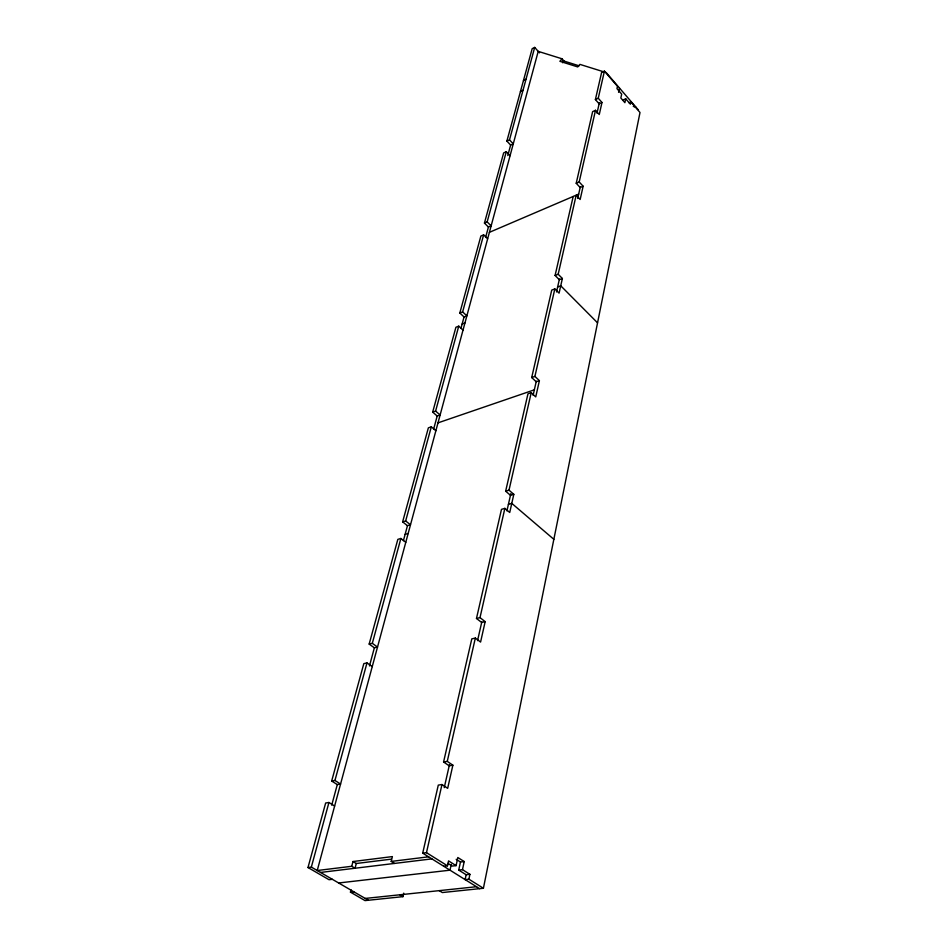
<?xml version="1.0" encoding="UTF-8"?>
<svg xmlns="http://www.w3.org/2000/svg" width="948" height="948" viewBox="0 0 948 948"><rect width="100%" height="100%" fill="white"/><g stroke="black" fill="none" stroke-linecap="round" stroke-linejoin="round"><path stroke-width="1.42" d="M439.208 890.634L442.337 892.542L483.409 888.264L640.007 112.492L630.87 101.874L628.986 102.74M483.409 888.264L468.893 879.187L469.9 874.317L462.482 869.66L458.725 870.086L460.444 862.005L456.189 859.315M630.87 101.874L630.384 104.197L625.716 98.782L622.895 100.085M458.725 870.086L466.143 874.743L465.113 879.602L468.893 879.187M462.482 869.66L464.2 861.554L457.825 857.513L456.083 865.631L452.315 866.069L448.001 863.379M625.716 98.782L624.886 102.668L620.845 98L621.687 94.113L616.958 88.626L617.468 86.304L604.421 71.136L601.601 72.498L595.391 99.564L599.124 103.806L601.98 102.479L598.259 98.225L604.421 71.136M443.7 866.247L447.48 865.808L448.546 860.903L456.083 865.631M451.248 864.422L450.004 870.181L338.661 882.979M618.558 92.323L619.482 88.034M601.98 102.479L599.266 114.542L595.51 110.288L579.192 181.969L583.139 186.235L580.152 199.495L576.171 195.241L558.182 274.245L562.377 278.487L559.083 293.145L554.841 288.903L534.909 376.415L539.4 380.634L535.739 396.904L531.212 392.697L527.965 393.799L505.651 491.183L509.005 490.175L513.816 494.323L509.728 512.489L504.869 508.365L501.48 509.349L476.477 618.463L479.996 617.622L485.175 621.639L480.577 642.069L475.339 638.075L471.796 638.881L443.581 761.991L447.266 761.374L452.871 765.202L447.669 788.333L441.981 784.529L438.284 785.122L422.701 853.141L479.641 888.667M444.257 787.634L449.482 764.574M477.555 640.623L481.797 621.888M506.931 510.913L510.842 493.612M533.108 395.292L536.295 381.203M556.512 291.972L559.439 279.02M577.688 198.428L580.283 186.969M596.991 113.191L599.397 102.609M422.701 853.141L426.47 852.667L441.981 784.529M447.266 761.374L475.339 638.075M479.996 617.622L504.869 508.365M509.005 490.175L531.212 392.697M539.4 380.634L536.177 381.748L531.698 377.541L551.724 290.1L554.841 288.903M562.377 278.487L559.284 279.696L555.09 275.453L573.173 196.52M583.139 186.235L580.164 187.514L576.218 183.26L592.63 111.627L595.51 110.288M351.056 889.852L350.464 892.151L365.027 900.6L402.912 896.654L403.73 893.146M394.522 863.427L391.216 861.424L392.389 856.589L352.976 861.531L351.755 866.282L317.236 870.525L538.215 51.37L562.046 58.8L564.048 61.087L562.602 62.746M391.299 859.149L356.27 863.498L355.062 868.238L351.755 866.282M331.717 805.16L337.298 784.589L340.569 784.043L334.94 780.477L331.67 781.034L363.819 663.624L366.983 662.901L372.244 666.61M369.459 665.934L374.365 647.816L377.517 647.069L372.315 643.337L369.163 644.083L397.84 539.353L400.886 538.464L405.78 542.303M403.41 540.668L407.462 525.702L410.496 524.801L405.661 520.962L402.627 521.862L428.366 427.844L431.304 426.837L435.867 430.759M433.639 429.136L437.194 416.018L440.121 415.011L435.606 411.077L432.679 412.096L437.194 416.018M460.965 328.34L464.046 316.964L466.866 315.862L462.636 311.892L483.622 234.855L487.639 238.837M485.613 237.415L488.421 227.046L491.135 225.873L487.154 221.891L506.279 151.704L510.071 155.697M507.784 155.591L510.64 145.08L513.259 143.859L509.503 139.866L534.696 47.4L539.531 52.851M328.944 802.494L325.65 803.015L307.993 867.527L311.335 867.1L328.944 802.494L334.632 806.025M334.94 780.477L366.983 662.901M372.315 643.337L400.886 538.464M405.661 520.962L431.304 426.837M435.606 411.077L458.749 326.148L463.015 330.117M432.679 412.096L455.917 327.25L458.749 326.148M464.046 316.964L459.816 312.994L480.885 236.028L483.622 234.855M488.421 227.046L484.44 223.076L503.637 152.936L506.279 151.704M510.64 145.08L506.872 141.098L532.184 48.68L534.696 47.4M562.046 58.8L559.877 61.3L577.723 66.929L579.939 64.393L606.187 72.581L638.04 109.613M523.474 80.485L526.033 79.217M520.452 91.518L523.023 90.261M506.872 141.098L509.503 139.866M595.391 99.564L598.259 98.225M484.44 223.076L487.154 221.891M576.218 183.26L579.192 181.969M489.393 232.331L578.671 194.115M459.816 312.994L462.636 311.892M555.09 275.453L558.182 274.245M462.126 324.05L464.947 322.96M557.637 286.995L560.73 285.786L597.548 322.841M531.698 377.541L534.909 376.415M438 422.855L534.34 389.841M513.816 494.323L510.462 495.306L505.651 491.183M405.104 534.399L408.15 533.523M508.412 504.348L511.778 503.364L553.845 539.317M485.175 621.639L481.667 622.469L476.477 618.463M452.871 765.202L449.198 765.818L443.581 761.991M391.216 861.424L428.591 856.814M320.531 872.444L431.885 858.876M460.444 862.005L464.2 861.554M332.357 879.317L329.015 879.708L307.993 867.527M466.143 874.743L469.9 874.317M350.464 892.151L353.817 891.784M365.241 898.431L476.512 886.712M562.401 60.565L579.062 65.803M633.276 106.377L636.072 107.325M311.335 867.1L368.381 900.256M399.772 894.794L402.912 896.654M352.976 861.531L356.27 863.498M426.47 852.667L447.48 865.808M331.67 781.034L337.298 784.589M369.163 644.083L374.365 647.816M402.627 521.862L407.462 525.702"/></g></svg>
